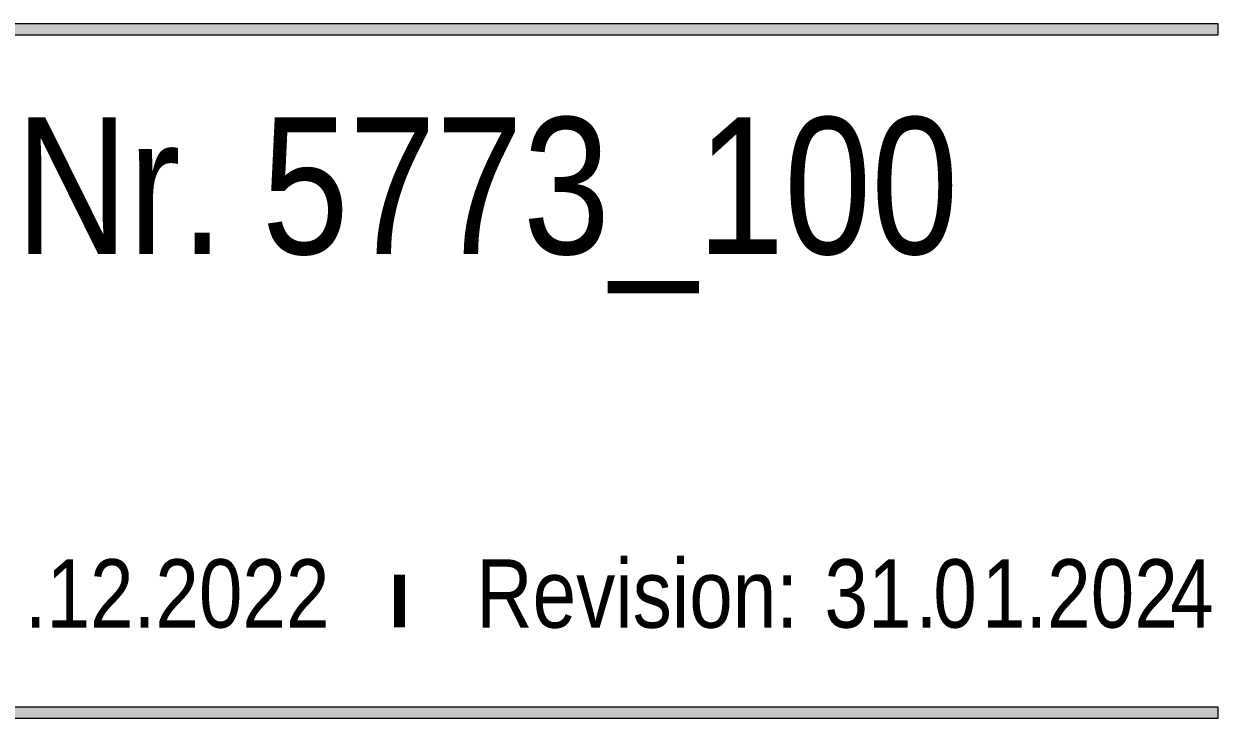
# Model space of a CAD drawing. Extents: x -1 to 1342, y -35 to 723.
# Drawn here: x 1209.14 to 1252.83, y 216.8 to 242.2 of the extents above; entities that cross this region are included whole.
import ezdxf

# ---------------------------------------------------------------- set-up
doc = ezdxf.new("R2010")
doc.units = 0
doc.layers.get('0').update_dxf_attribs({"lineweight": 18})
doc.layers.add('900 Layout Beschriftungen', color=7, linetype='Continuous', lineweight=25)
doc.layers.add('P11_Plankopf_Ausführung_AF_4_800 Plankopf', color=7, linetype='Continuous', lineweight=25)
doc.styles.get("Standard").update_dxf_attribs({"font": 'arial.ttf'})

# ---------------------------------------------------------------- blocks, each defined once
blk = doc.blocks.new('Referenz-A0SKLQSHLL', base_point=(1054.478, 131.388))
at = {"layer": 'P11_Plankopf_Ausführung_AF_4_800 Plankopf', "color": 0, "linetype": 'Continuous', "lineweight": 13, "ltscale": 16.9}
for p, q in [((1252.827, 242.2), (1054.827, 242.2)), ((1252.827, 241.8), (1252.827, 242.2)), ((1054.827, 241.8), (1252.827, 241.8)), ((1252.827, 217.2), (1054.827, 217.2)), ((1252.827, 216.8), (1252.827, 217.2)), ((1054.827, 216.8), (1252.827, 216.8))]:
    blk.add_line(p, q, dxfattribs=at)
at = {"layer": 'P11_Plankopf_Ausführung_AF_4_800 Plankopf', "color": 0, "linetype": 'Continuous', "lineweight": 0, "ltscale": 0.0169}
for points in [[(1054.827, 241.8), (1252.827, 241.8), (1054.827, 242.2)], [(1252.827, 241.8), (1252.827, 242.2), (1054.827, 242.2)], [(1054.827, 216.8), (1252.827, 216.8), (1054.827, 217.2)], [(1252.827, 216.8), (1252.827, 217.2), (1054.827, 217.2)]]:
    blk.add_solid(points, dxfattribs=at)
at = {"layer": '900 Layout Beschriftungen', "color": 0, "lineweight": 13, "attachment_point": 1}
for s, insert, char_height in [('{\\fArial Narrow;Plan-Nr.}', (1195.462, 238.78), 5), ('{\\fArial Narrow;5773_100}', (1217.842, 238.78), 5), ('{\\fArial Narrow;.12.2022}', (1209.171, 222.611), 2.5), ('{\\fArial Narrow;31}', (1238.427, 222.611), 2.5), ('{\\fArial Narrow;0}', (1242.407, 222.611), 2.5), ('{\\fArial Narrow;1.202}', (1244.185, 222.611), 2.5), ('{\\fArial Narrow;4}', (1251.073, 222.611), 2.5), ('{\\fArial Narrow;.}', (1241.761, 222.611), 2.5)]:
    blk.add_mtext(s, dxfattribs=dict(at, insert=insert, char_height=char_height))
at = {"layer": 'P11_Plankopf_Ausführung_AF_4_800 Plankopf', "color": 0, "linetype": 'Continuous', "lineweight": 13, "ltscale": 0.0169, "char_height": 2.5, "attachment_point": 1}
for s, insert in [('{\\fArial Narrow;Revision:}', (1225.683, 222.607)), ('{\\fArial Narrow|b1|i0;ı}', (1222.481, 222.626))]:
    blk.add_mtext(s, dxfattribs=dict(at, insert=insert))

msp = doc.modelspace()

# ---------------------------------------------------------------- block references
at = {"color": 8, "lineweight": 25, "ltscale": 0.25, "true_color": 0x808080}
msp.add_blockref('Referenz-A0SKLQSHLL', (1054.478, 131.388), dxfattribs=at)

doc.saveas('drawing.dxf')
